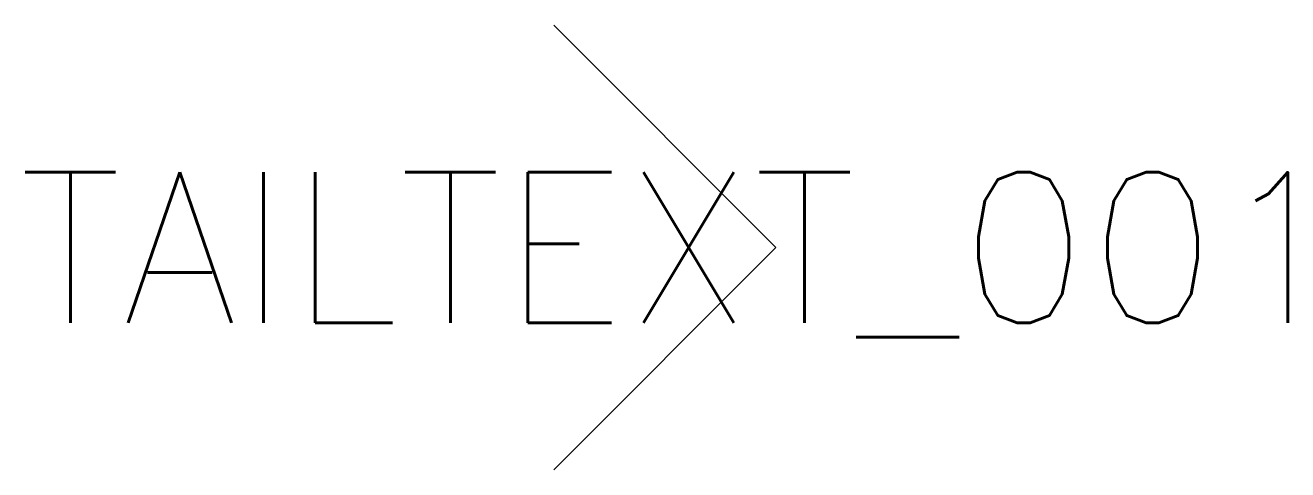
# Model space of a CAD drawing. Extents: x -1.007 to -0.154, y -0.15 to 0.15.
import ezdxf

# ---------------------------------------------------------------- set-up
doc = ezdxf.new("R2010")
doc.units = 0
doc.header["$LTSCALE"] = 16
doc.header["$MEASUREMENT"] = 0
doc.styles.get("Standard").update_dxf_attribs({"font": 'SIMPLEX.SHX'})

msp = doc.modelspace()

# ---------------------------------------------------------------- linework, layer by layer
for p, q in [((-0.65, 0.15), (-0.5, 0)), ((-0.5, 0), (-0.65, -0.15))]:
    msp.add_line(p, q)

# ---------------------------------------------------------------- texts
at = {"color": 0}
msp.add_attdef('TAILTEXT_001', (-1.01161, -0.05078), 'TYP', height=0.101562, dxfattribs=at)

doc.saveas('drawing.dxf')
